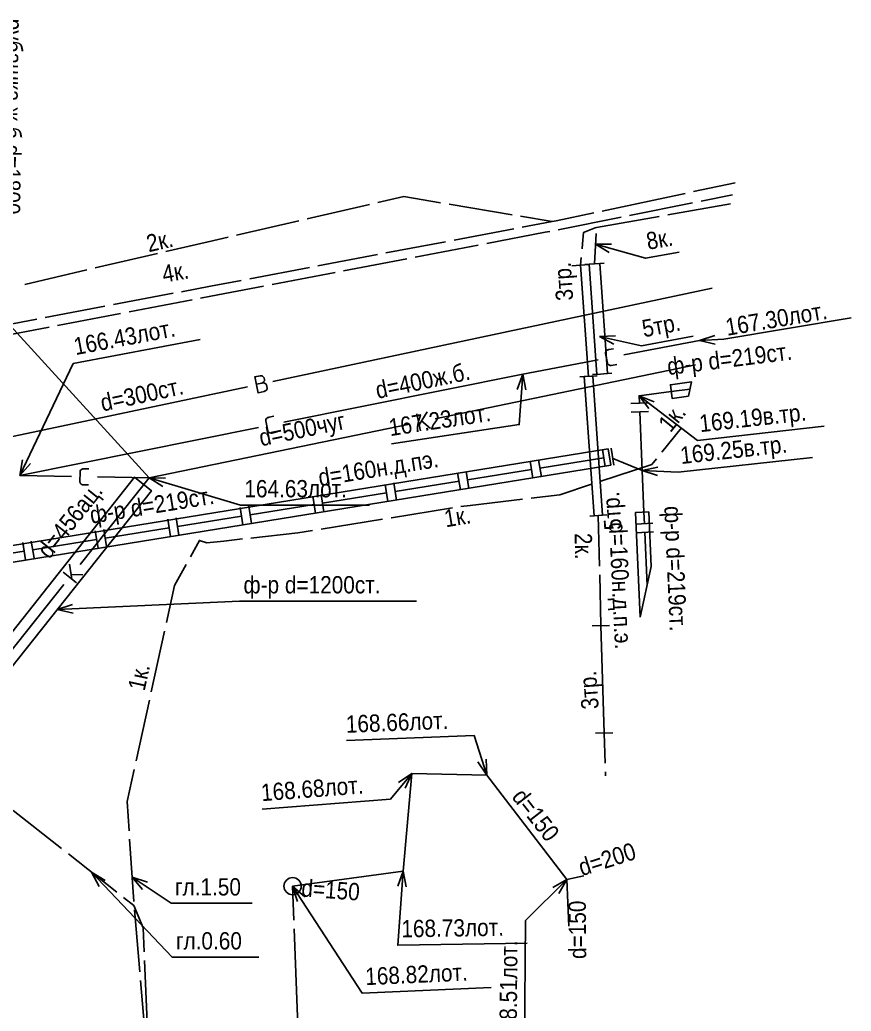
# Model space of a CAD drawing. Header units: metres. Extents: x -3947 to -3704, y 4976 to 6609.
# Drawn here: x -3866.7 to -3818.6, y 6430.6 to 6488 of the extents above; entities that cross this region are included whole.
import ezdxf
from ezdxf.enums import TextEntityAlignment as Align

# ---------------------------------------------------------------- set-up
doc = ezdxf.new("R2010")
doc.units = ezdxf.units.M
doc.header["$MEASUREMENT"] = 0
for name, color, linetype, lineweight in [('Водопровод', 7, 'Continuous', 25), ('Водосток', 7, 'Continuous', 25), ('Газопровод', 7, 'Continuous', 25), ('Дренаж', 7, 'Continuous', 25), ('Кабель электрический', 7, 'Continuous', 25), ('Канализация самотёчная', 7, 'Continuous', 25)]:
    doc.layers.add(name, color=color, linetype=linetype, lineweight=lineweight)
doc.styles.add('Style-RUSSIAN_1251', font='RUSSIAN_1251.shx')
doc.linetypes.add('DR', pattern='A,-11.75,[112,dgnlstyle-500_multi_und.shx,S=0.00823,R=0,X=0,Y=0],-12.25', length=24)

msp = doc.modelspace()

# ---------------------------------------------------------------- linework, layer by layer
at = {"layer": 'Водопровод', "linetype": 'Continuous'}
for p, q in [((-3852.067, 6467.091), (-3826.635, 6472.486)), ((-3853.108, 6467.379), (-3852.901, 6466.403)), ((-3878.967, 6461.386), (-3853.535, 6466.78)), ((-3853.011, 6466.925), (-3852.697, 6466.992)), ((-3852.908, 6466.435), (-3852.553, 6466.51))]:
    msp.add_line(p, q, dxfattribs=at)
at = {"layer": 'Водопровод', "linetype": 'Continuous', "flags": 128}
msp.add_lwpolyline([(-3853.1, 6467.343), (-3852.788, 6467.41), (-3852.758, 6467.41), (-3852.705, 6467.402), (-3852.653, 6467.385), (-3852.632, 6467.374), (-3852.612, 6467.359), (-3852.592, 6467.339), (-3852.573, 6467.312), (-3852.566, 6467.298), (-3852.542, 6467.185), (-3852.543, 6467.162), (-3852.55, 6467.13), (-3852.56, 6467.107), (-3852.572, 6467.083), (-3852.595, 6467.057), (-3852.626, 6467.032), (-3852.654, 6467.012), (-3852.697, 6466.992), (-3852.659, 6466.996), (-3852.625, 6466.999), (-3852.574, 6466.995), (-3852.542, 6466.985), (-3852.51, 6466.972), (-3852.475, 6466.947), (-3852.447, 6466.917), (-3852.431, 6466.888), (-3852.392, 6466.702), (-3852.392, 6466.682), (-3852.397, 6466.655), (-3852.411, 6466.621), (-3852.436, 6466.587), (-3852.46, 6466.563), (-3852.501, 6466.533), (-3852.527, 6466.518), (-3852.553, 6466.51)], dxfattribs=at)
at = {"layer": 'Водосток', "linetype": 'Continuous'}
for p, q in [((-3831.747, 6468.623), (-3827.369, 6469.459)), ((-3827.369, 6469.459), (-3826.481, 6469.75)), ((-3827.369, 6469.459), (-3826.458, 6469.25)), ((-3837.599, 6467.506), (-3833.221, 6468.342)), ((-3851.417, 6464.72), (-3837.599, 6467.506)), ((-3837.599, 6467.506), (-3837.909, 6466.625)), ((-3837.599, 6467.506), (-3837.41, 6466.591)), ((-3866.705, 6461.637), (-3852.887, 6464.423)), ((-3866.705, 6461.637), (-3866.544, 6462.557)), ((-3866.705, 6461.637), (-3866.092, 6462.342)), ((-3866.705, 6461.637), (-3863.707, 6461.582)), ((-3862.207, 6461.555), (-3859.209, 6461.5)), ((-3835.046, 6438.258), (-3835.861, 6437.801)), ((-3835.046, 6438.258), (-3835.508, 6437.446))]:
    msp.add_line(p, q, dxfattribs=at)
at = {"layer": 'Водосток', "linetype": 'Continuous', "flags": 128}
for points in [[(-3827.369, 6469.459), (-3825.957, 6469.524), (-3818.586, 6470.772)], [(-3866.705, 6461.637), (-3863.615, 6468.123), (-3856.267, 6469.506)], [(-3832.335, 6468.98), (-3832.608, 6468.928), (-3832.646, 6468.919), (-3832.674, 6468.907), (-3832.712, 6468.887), (-3832.745, 6468.863), (-3832.768, 6468.837), (-3832.787, 6468.803), (-3832.801, 6468.768), (-3832.803, 6468.739), (-3832.802, 6468.711), (-3832.693, 6468.137), (-3832.683, 6468.113), (-3832.673, 6468.094), (-3832.655, 6468.072), (-3832.635, 6468.057), (-3832.609, 6468.039), (-3832.58, 6468.023), (-3832.546, 6468.015), (-3832.498, 6468.008), (-3832.461, 6468.011), (-3832.156, 6468.069)], [(-3837.599, 6467.506), (-3837.796, 6464.592), (-3845.196, 6463.472)], [(-3852.008, 6465.071), (-3852.281, 6465.016), (-3852.318, 6465.006), (-3852.346, 6464.993), (-3852.385, 6464.974), (-3852.417, 6464.949), (-3852.44, 6464.923), (-3852.459, 6464.889), (-3852.473, 6464.853), (-3852.474, 6464.825), (-3852.473, 6464.797), (-3852.357, 6464.224), (-3852.348, 6464.2), (-3852.337, 6464.181), (-3852.318, 6464.159), (-3852.299, 6464.144), (-3852.272, 6464.126), (-3852.243, 6464.111), (-3852.209, 6464.104), (-3852.161, 6464.097), (-3852.124, 6464.1), (-3851.82, 6464.161)], [(-3862.709, 6462.025), (-3862.987, 6462.03), (-3863.026, 6462.029), (-3863.056, 6462.022), (-3863.097, 6462.012), (-3863.134, 6461.994), (-3863.162, 6461.974), (-3863.188, 6461.945), (-3863.209, 6461.913), (-3863.217, 6461.885), (-3863.222, 6461.858), (-3863.232, 6461.273), (-3863.228, 6461.248), (-3863.222, 6461.227), (-3863.208, 6461.201), (-3863.193, 6461.183), (-3863.17, 6461.159), (-3863.145, 6461.138), (-3863.113, 6461.124), (-3863.068, 6461.107), (-3863.031, 6461.102), (-3862.722, 6461.096)], [(-3835.046, 6438.258), (-3837.44, 6435.88), (-3837.497, 6428.793)]]:
    msp.add_lwpolyline(points, dxfattribs=at)
at = {"layer": 'Газопровод', "linetype": 'Continuous'}
for p, q in [((-3830.857, 6466.257), (-3830.295, 6465.511)), ((-3830.857, 6466.257), (-3829.991, 6465.908)), ((-3831.339, 6465.802), (-3830.34, 6465.842)), ((-3831.319, 6465.302), (-3830.32, 6465.343)), ((-3830.819, 6465.323), (-3830.683, 6461.921)), ((-3832.816, 6462.164), (-3832.975, 6463.152)), ((-3832.323, 6462.244), (-3832.481, 6463.231)), ((-3836.518, 6461.569), (-3836.676, 6462.557)), ((-3836.597, 6462.063), (-3832.896, 6462.658)), ((-3832.413, 6462.641), (-3830.683, 6461.921)), ((-3840.792, 6461.389), (-3837.091, 6461.984)), ((-3837.011, 6461.49), (-3837.17, 6462.477)), ((-3830.683, 6461.921), (-3829.773, 6462.131)), ((-3841.206, 6460.816), (-3841.365, 6461.803)), ((-3840.712, 6460.895), (-3840.871, 6461.882)), ((-3830.683, 6461.921), (-3829.795, 6461.632)), ((-3845.401, 6460.141), (-3845.56, 6461.128)), ((-3844.907, 6460.221), (-3845.066, 6461.208)), ((-3844.987, 6460.714), (-3841.285, 6461.309)), ((-3849.596, 6459.467), (-3849.755, 6460.454)), ((-3849.102, 6459.546), (-3849.261, 6460.533)), ((-3849.181, 6460.04), (-3845.48, 6460.635)), ((-3853.791, 6458.792), (-3853.949, 6459.78)), ((-3853.297, 6458.872), (-3853.456, 6459.859)), ((-3853.376, 6459.365), (-3849.675, 6459.96)), ((-3857.986, 6458.118), (-3858.144, 6459.105)), ((-3857.492, 6458.197), (-3857.651, 6459.185)), ((-3857.571, 6458.691), (-3853.87, 6459.286)), ((-3861.687, 6457.523), (-3861.845, 6458.51)), ((-3861.766, 6458.017), (-3858.065, 6458.612)), ((-3831.056, 6458.829), (-3830.057, 6458.874)), ((-3865.961, 6457.342), (-3862.26, 6457.937)), ((-3862.18, 6457.444), (-3862.339, 6458.431)), ((-3831.033, 6458.33), (-3830.034, 6458.375)), ((-3830.534, 6458.352), (-3830.395, 6455.284)), ((-3866.375, 6456.769), (-3866.534, 6457.757)), ((-3865.882, 6456.849), (-3866.04, 6457.836)), ((-3870.156, 6456.668), (-3866.455, 6457.263))]:
    msp.add_line(p, q, dxfattribs=at)
at = {"layer": 'Газопровод', "linetype": 'Continuous', "flags": 128}
for points in [[(-3827.912, 6466.64), (-3828.999, 6466.498), (-3830.857, 6466.257), (-3830.84, 6465.822)], [(-3828.003, 6466.225), (-3827.821, 6467.056), (-3829.05, 6466.896), (-3828.947, 6466.102), (-3828.003, 6466.225)], [(-3830.857, 6466.257), (-3827.49, 6463.674), (-3820.146, 6464.493)], [(-3875.904, 6455.198), (-3832.502, 6462.238), (-3832.654, 6463.18), (-3876.056, 6456.139), (-3875.904, 6455.198)], [(-3830.683, 6461.921), (-3828.596, 6461.83), (-3820.821, 6462.689)], [(-3830.683, 6461.921), (-3830.586, 6459.517), (-3830.556, 6458.852)], [(-3830.796, 6453.446), (-3830.158, 6456.368), (-3830.302, 6459.53), (-3831.072, 6459.494), (-3830.796, 6453.446)]]:
    msp.add_lwpolyline(points, dxfattribs=at)
at = {"layer": 'Дренаж', "linetype": 'Continuous'}
for p, q in [((-3839.673, 6444.292), (-3840.187, 6445.072)), ((-3839.673, 6444.292), (-3839.711, 6445.225)), ((-3844.017, 6444.394), (-3844.786, 6443.864)), ((-3844.521, 6438.745), (-3844.017, 6444.394)), ((-3844.017, 6444.394), (-3844.402, 6443.543)), ((-3844.017, 6444.394), (-3839.673, 6444.292)), ((-3839.673, 6444.292), (-3835.109, 6438.34)), ((-3850.916, 6437.872), (-3844.521, 6438.745)), ((-3844.521, 6438.745), (-3844.835, 6437.865)), ((-3844.521, 6438.745), (-3844.336, 6437.829)), ((-3835.046, 6438.258), (-3834.069, 6438.475)), ((-3850.916, 6437.872), (-3850.635, 6436.981)), ((-3850.916, 6437.872), (-3850.216, 6437.253)), ((-3850.844, 6435.908), (-3850.916, 6437.872)), ((-3834.935, 6435.555), (-3835.046, 6438.258)), ((-3850.549, 6427.914), (-3850.825, 6435.409))]:
    msp.add_line(p, q, dxfattribs=at)
at = {"layer": 'Дренаж', "linetype": 'Continuous', "flags": 128}
for points in [[(-3839.673, 6444.292), (-3840.414, 6446.59), (-3847.8, 6446.295)], [(-3844.017, 6444.394), (-3845.259, 6442.908), (-3852.671, 6442.338)], [(-3844.521, 6438.745), (-3844.831, 6434.451), (-3837.348, 6434.575)], [(-3850.916, 6437.872), (-3846.895, 6431.681), (-3839.425, 6432.016)]]:
    msp.add_lwpolyline(points, dxfattribs=at)
at = {"layer": 'Дренаж', "linetype": 'DR', "flags": 128}
for points in [[(-3844.521, 6438.745), (-3844.017, 6444.394)], [(-3844.017, 6444.394), (-3839.673, 6444.292)], [(-3839.673, 6444.292), (-3835.046, 6438.258)], [(-3850.916, 6437.872), (-3844.521, 6438.745)], [(-3835.046, 6438.258), (-3834.069, 6438.475)], [(-3834.935, 6435.555), (-3835.046, 6438.258)]]:
    msp.add_lwpolyline(points, dxfattribs=at)
at = {"layer": 'Дренаж', "linetype": 'Continuous'}
msp.add_arc((-3850.916, 6437.872), 0.5, 0, 359.99999, dxfattribs=at)
at = {"layer": 'Кабель электрический', "linetype": 'Continuous'}
for p, q in [((-3827.705, 6478.075), (-3825.301, 6478.586)), ((-3833.001, 6476.95), (-3828.194, 6477.971)), ((-3825.456, 6477.88), (-3827.277, 6477.517)), ((-3846.465, 6477.327), (-3850.068, 6476.497)), ((-3838.211, 6476.73), (-3841.857, 6477.345)), ((-3827.767, 6477.419), (-3831.41, 6476.692)), ((-3825.568, 6477.366), (-3829.203, 6476.721)), ((-3850.555, 6476.384), (-3854.158, 6475.554)), ((-3835.895, 6476.34), (-3837.718, 6476.647)), ((-3837.622, 6476.013), (-3835.895, 6476.34)), ((-3831.901, 6476.594), (-3835.544, 6475.868)), ((-3829.695, 6476.633), (-3833.33, 6475.988)), ((-3841.566, 6475.267), (-3838.113, 6475.92)), ((-3845.511, 6474.521), (-3842.058, 6475.174)), ((-3833.446, 6473.895), (-3833.349, 6475.642)), ((-3840.174, 6474.976), (-3843.822, 6474.278)), ((-3833.383, 6475.031), (-3832.584, 6474.547)), ((-3833.383, 6475.031), (-3832.449, 6475.028)), ((-3858.734, 6474.493), (-3862.335, 6473.654)), ((-3849.455, 6473.774), (-3846.002, 6474.428)), ((-3844.313, 6474.184), (-3847.962, 6473.486)), ((-3834.21, 6474.261), (-3834.253, 6473.817)), ((-3862.822, 6473.541), (-3866.423, 6472.702)), ((-3853.4, 6473.028), (-3849.947, 6473.681)), ((-3834.752, 6473.781), (-3833.754, 6473.853)), ((-3834.007, 6473.856), (-3833.757, 6473.874)), ((-3833.757, 6473.873), (-3833.135, 6473.917)), ((-3833.135, 6473.917), (-3832.885, 6473.934)), ((-3848.453, 6473.392), (-3852.102, 6472.693)), ((-3861.289, 6471.532), (-3857.836, 6472.188)), ((-3856.733, 6471.807), (-3860.381, 6471.109)), ((-3865.233, 6470.784), (-3861.78, 6471.439)), ((-3869.177, 6470.035), (-3865.724, 6470.691)), ((-3860.872, 6471.015), (-3864.521, 6470.316)), ((-3865.012, 6470.222), (-3868.66, 6469.523)), ((-3833.152, 6469.677), (-3832.219, 6469.731)), ((-3833.152, 6469.677), (-3832.325, 6469.242)), ((-3834.286, 6467.344), (-3833.288, 6467.416)), ((-3834.286, 6467.345), (-3834.036, 6467.363)), ((-3834.036, 6467.362), (-3833.538, 6467.398)), ((-3833.562, 6467.479), (-3833.312, 6467.497)), ((-3833.538, 6467.398), (-3833.288, 6467.415)), ((-3833.312, 6467.496), (-3832.69, 6467.54)), ((-3832.69, 6467.54), (-3832.44, 6467.557)), ((-3828.404, 6464.392), (-3829.542, 6462.999)), ((-3845.712, 6459.115), (-3849.263, 6458.54)), ((-3833.72, 6459.292), (-3833.471, 6459.309)), ((-3833.471, 6459.309), (-3832.972, 6459.344)), ((-3833.221, 6459.327), (-3833.154, 6456.388)), ((-3832.972, 6459.344), (-3832.723, 6459.362)), ((-3833.143, 6455.888), (-3833.076, 6452.95)), ((-3833.576, 6452.935), (-3832.576, 6452.966)), ((-3858.327, 6452.638), (-3859.097, 6449.124)), ((-3859.204, 6448.636), (-3859.975, 6445.121)), ((-3833.384, 6446.722), (-3832.385, 6446.753)), ((-3832.885, 6446.737), (-3832.829, 6444.988)), ((-3832.813, 6444.489), (-3832.806, 6444.253)), ((-3867.083, 6442.254), (-3864.287, 6440.049)), ((-3860.348, 6440.584), (-3860.115, 6436.994)), ((-3863.894, 6439.739), (-3861.098, 6437.534)), ((-3862.556, 6438.684), (-3862.119, 6437.858)), ((-3862.556, 6438.684), (-3861.756, 6438.202)), ((-3860.205, 6438.386), (-3859.595, 6437.678)), ((-3860.205, 6438.386), (-3859.318, 6438.095)), ((-3860.077, 6436.495), (-3859.767, 6432.911)), ((-3859.487, 6433.564), (-3859.331, 6430.006))]:
    msp.add_line(p, q, dxfattribs=at)
at = {"layer": 'Кабель электрический', "linetype": 'Continuous', "flags": 128}
for points in [[(-3842.35, 6477.428), (-3844.473, 6477.786), (-3845.978, 6477.439)], [(-3835.895, 6476.34), (-3835.669, 6476.383), (-3833.49, 6476.846)], [(-3836.034, 6475.77), (-3836.3, 6475.717), (-3839.683, 6475.07)], [(-3833.33, 6475.988), (-3833.404, 6475.975), (-3834.072, 6475.711), (-3834.133, 6475.043), (-3834.161, 6474.759)], [(-3854.645, 6475.442), (-3855.809, 6475.174), (-3858.247, 6474.606)], [(-3833.383, 6475.031), (-3830.489, 6474.219), (-3828.534, 6474.561)], [(-3834.253, 6473.817), (-3833.787, 6467.38)], [(-3833.757, 6473.873), (-3833.312, 6467.496)], [(-3833.135, 6473.917), (-3832.69, 6467.54)], [(-3857.344, 6472.281), (-3855.672, 6472.598), (-3853.891, 6472.935)], [(-3852.593, 6472.6), (-3855.641, 6472.016), (-3856.241, 6471.901)], [(-3833.152, 6469.677), (-3830.722, 6469.152), (-3827.74, 6469.711)], [(-3834.036, 6467.362), (-3833.471, 6459.309)], [(-3833.538, 6467.398), (-3832.972, 6459.344)], [(-3829.858, 6462.612), (-3830.13, 6462.28), (-3833.14, 6461.29)], [(-3833.615, 6461.134), (-3835.45, 6460.53), (-3837.104, 6460.332)], [(-3837.601, 6460.273), (-3840.647, 6459.909), (-3841.173, 6459.846)], [(-3841.667, 6459.772), (-3845.19, 6459.2), (-3845.218, 6459.195)], [(-3853.824, 6457.967), (-3854.888, 6457.85), (-3855.874, 6457.74), (-3856.31, 6457.88), (-3856.83, 6456.937)], [(-3849.757, 6458.46), (-3850.62, 6458.32), (-3853.327, 6458.022)], [(-3857.072, 6456.499), (-3857.75, 6455.27), (-3858.22, 6453.127)], [(-3833.076, 6452.95), (-3832.885, 6446.737)], [(-3860.082, 6444.633), (-3860.49, 6442.77), (-3860.381, 6441.083)], [(-3862.556, 6438.684), (-3857.895, 6433.759), (-3852.863, 6433.759)], [(-3860.205, 6438.386), (-3857.949, 6436.882), (-3853.257, 6436.882)], [(-3860.706, 6437.224), (-3860.099, 6436.746), (-3859.57, 6435.459), (-3859.509, 6434.063)], [(-3859.724, 6432.413), (-3859.49, 6429.71), (-3859.511, 6428.826)]]:
    msp.add_lwpolyline(points, dxfattribs=at)
at = {"layer": 'Канализация самотёчная', "linetype": 'Continuous'}
for p, q in [((-3867.259, 6470.317), (-3859.209, 6461.5)), ((-3842.673, 6464.924), (-3827.605, 6468.044)), ((-3843.722, 6465.201), (-3843.521, 6464.231)), ((-3843.593, 6464.577), (-3843.134, 6465.323)), ((-3859.209, 6461.5), (-3844.142, 6464.62)), ((-3843.448, 6464.813), (-3842.934, 6464.353)), ((-3863.213, 6456.496), (-3859.209, 6461.5)), ((-3859.209, 6461.5), (-3858.418, 6461.003)), ((-3859.209, 6461.5), (-3858.275, 6461.482)), ((-3863.7, 6455.642), (-3863.823, 6456.509)), ((-3864.198, 6456.04), (-3863.425, 6455.421)), ((-3863.739, 6455.916), (-3863.05, 6455.889)), ((-3868.155, 6450.321), (-3864.15, 6455.325)), ((-3864.536, 6453.886), (-3863.648, 6454.177)), ((-3864.536, 6453.886), (-3863.625, 6453.677))]:
    msp.add_line(p, q, dxfattribs=at)
at = {"layer": 'Канализация самотёчная', "linetype": 'Continuous', "flags": 128}
for points in [[(-3867.671, 6449.928), (-3859.09, 6460.762), (-3860.058, 6461.548), (-3868.639, 6450.714), (-3867.671, 6449.928)], [(-3859.209, 6461.5), (-3853.934, 6459.928), (-3846.458, 6459.928)], [(-3864.536, 6453.886), (-3853.983, 6454.368), (-3843.739, 6454.368)]]:
    msp.add_lwpolyline(points, dxfattribs=at)

# ---------------------------------------------------------------- texts
at = {"layer": 'Водопровод', "linetype": 'Continuous', "style": 'Style-RUSSIAN_1251', "width": 0.899998}
msp.add_text('d=300ст.', height=1, rotation=12.12717, dxfattribs=at).set_placement((-3861.916, 6465.34))
at = {"layer": 'Водосток', "linetype": 'Continuous', "style": 'Style-RUSSIAN_1251'}
for s, rotation, width, p in [('167.30лот.', 9.6106, 0.899998, (-3825.93, 6470.71)), ('166.43лот.', 10.6592, 0.899998, (-3863.662, 6469.59)), ('167.23лот.', 8.60804, 0.899998, (-3845.413, 6464.906)), ('168.51лот.', 89.53764, 0.9, (-3838.947, 6428.805))]:
    msp.add_text(s, height=1, rotation=rotation, dxfattribs=dict(at, width=width)).set_placement(p, align=Align.TOP_LEFT)
at = {"layer": 'Водосток', "linetype": 'Continuous', "style": 'Style-RUSSIAN_1251', "width": 0.899998}
msp.add_text('d=400ж.б.', height=1, rotation=11.81698, dxfattribs=at).set_placement((-3845.998, 6466.073))
at = {"layer": 'Газопровод', "linetype": 'Continuous', "style": 'Style-RUSSIAN_1251', "width": 0.899998}
for s, rotation, p in [('ф-р d=219ст.', 7.16499, (-3829.168, 6467.451)), ('d=160н.д.пэ.', 9.21455, (-3849.341, 6461.017)), ('ф-р d=219ст.', 9.21455, (-3862.565, 6458.85)), ('ф-р d=219ст.', 272.60883, (-3829.407, 6459.856)), ('d=160н.д.п.э.', 272.71677, (-3832.604, 6458.911))]:
    msp.add_text(s, height=1, rotation=rotation, dxfattribs=at).set_placement(p)
for s, rotation, p in [('169.19в.тр.', 6.3596, (-3827.427, 6465.14)), ('169.25в.тр.', 6.3048, (-3828.532, 6463.296))]:
    msp.add_text(s, height=1, rotation=rotation, dxfattribs=at).set_placement(p, align=Align.TOP_LEFT)
at = {"layer": 'Дренаж', "linetype": 'Continuous', "style": 'Style-RUSSIAN_1251', "width": 0.899998}
for s, rotation, p in [('168.66лот.', 2.28986, (-3847.858, 6447.744)), ('168.68лот.', 4.40109, (-3852.782, 6443.784)), ('168.73лот.', 0.94759, (-3844.63, 6435.905)), ('168.82лот.', 2.56388, (-3846.735, 6433.14))]:
    msp.add_text(s, height=1, rotation=rotation, dxfattribs=at).set_placement(p, align=Align.TOP_LEFT)
for s, rotation, p in [('d=150', 307.96602, (-3838.272, 6443.022)), ('d=200', 17.65744, (-3834.174, 6438.446)), ('d=150', 355.77048, (-3850.437, 6437.283)), ('d=150', 90.44357, (-3833.92, 6433.66))]:
    msp.add_text(s, height=1, rotation=rotation, dxfattribs=at).set_placement(p)
at = {"layer": 'Кабель электрический', "linetype": 'Continuous', "style": 'Style-RUSSIAN_1251', "width": 0.899998}
for s, rotation, p in [('8к.', 9.9197, (-3830.517, 6475.686)), ('5тр.', 10.62299, (-3830.769, 6470.619))]:
    msp.add_text(s, height=1, rotation=rotation, dxfattribs=at).set_placement(p, align=Align.TOP_LEFT)
for s, rotation, p in [('2к.', 12.91607, (-3859.244, 6474.56)), ('4к.', 9.64958, (-3858.375, 6472.802)), ('3тр.', 93.93267, (-3834.669, 6471.794)), ('1к.', 50.74061, (-3829.048, 6464.077)), ('5тр.', 93.93267, (-3831.871, 6458.516)), ('1к.', 9.37357, (-3842.05, 6458.639)), ('2к.', 271.30756, (-3834.594, 6458.304)), ('1к.', 77.63631, (-3859.485, 6449.128)), ('3тр.', 93.93267, (-3833.196, 6448.142))]:
    msp.add_text(s, height=1, rotation=rotation, dxfattribs=at).set_placement(p)
at = {"layer": 'Кабель электрический', "linetype": 'Continuous', "style": 'Style-RUSSIAN_1251', "width": 0.9}
for s, p in [('гл.1.50', (-3857.724, 6438.332)), ('гл.0.60', (-3857.67, 6435.209))]:
    msp.add_text(s, height=1, dxfattribs=at).set_placement(p, align=Align.TOP_LEFT)
at = {"layer": 'Канализация самотёчная', "linetype": 'Continuous', "style": 'Style-RUSSIAN_1251', "width": 0.899998}
for s, rotation, p in [('рубашка ж.б.d=1800', 269.19841, (-3867.533, 6488.092)), ('d=500чуг', 11.75848, (-3852.738, 6463.324)), ('d=456ац.', 51.50398, (-3864.998, 6456.754))]:
    msp.add_text(s, height=1, rotation=rotation, dxfattribs=at).set_placement(p)
for s, p in [('164.63лот.', (-3853.709, 6461.378)), ('ф-р d=1200ст.', (-3853.758, 6455.818))]:
    msp.add_text(s, height=1, dxfattribs=at).set_placement(p, align=Align.TOP_LEFT)

doc.saveas('drawing.dxf')
